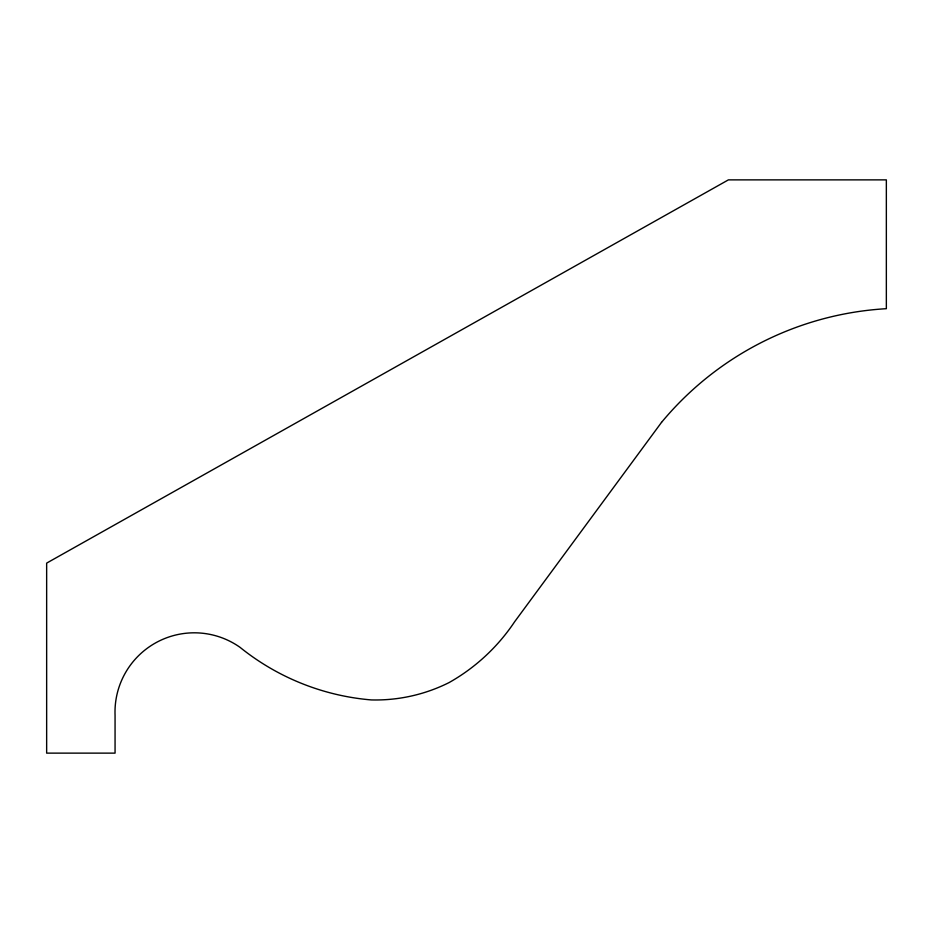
<?xml version="1.0" encoding="UTF-8"?>
<svg xmlns="http://www.w3.org/2000/svg" width="933" height="933" viewBox="0 0 933 933"><rect width="100%" height="100%" fill="white"/><g stroke="black" fill="none" stroke-linecap="round" stroke-linejoin="round"><path stroke-width="1.4" d="M661.52 422.381L514.584 621.821A192.303 192.303 0 0 1 449.1 682.571A164.255 164.255 0 0 1 371.287 699.925A241.204 241.204 0 0 1 240.038 647.339A79.293 79.293 0 0 0 115.062 715.284L115.062 753.129L46.65 753.129L46.65 563.112L728.405 179.871L886.35 179.871L886.35 308.695A315.774 315.774 0 0 0 661.52 422.381"/></g></svg>
